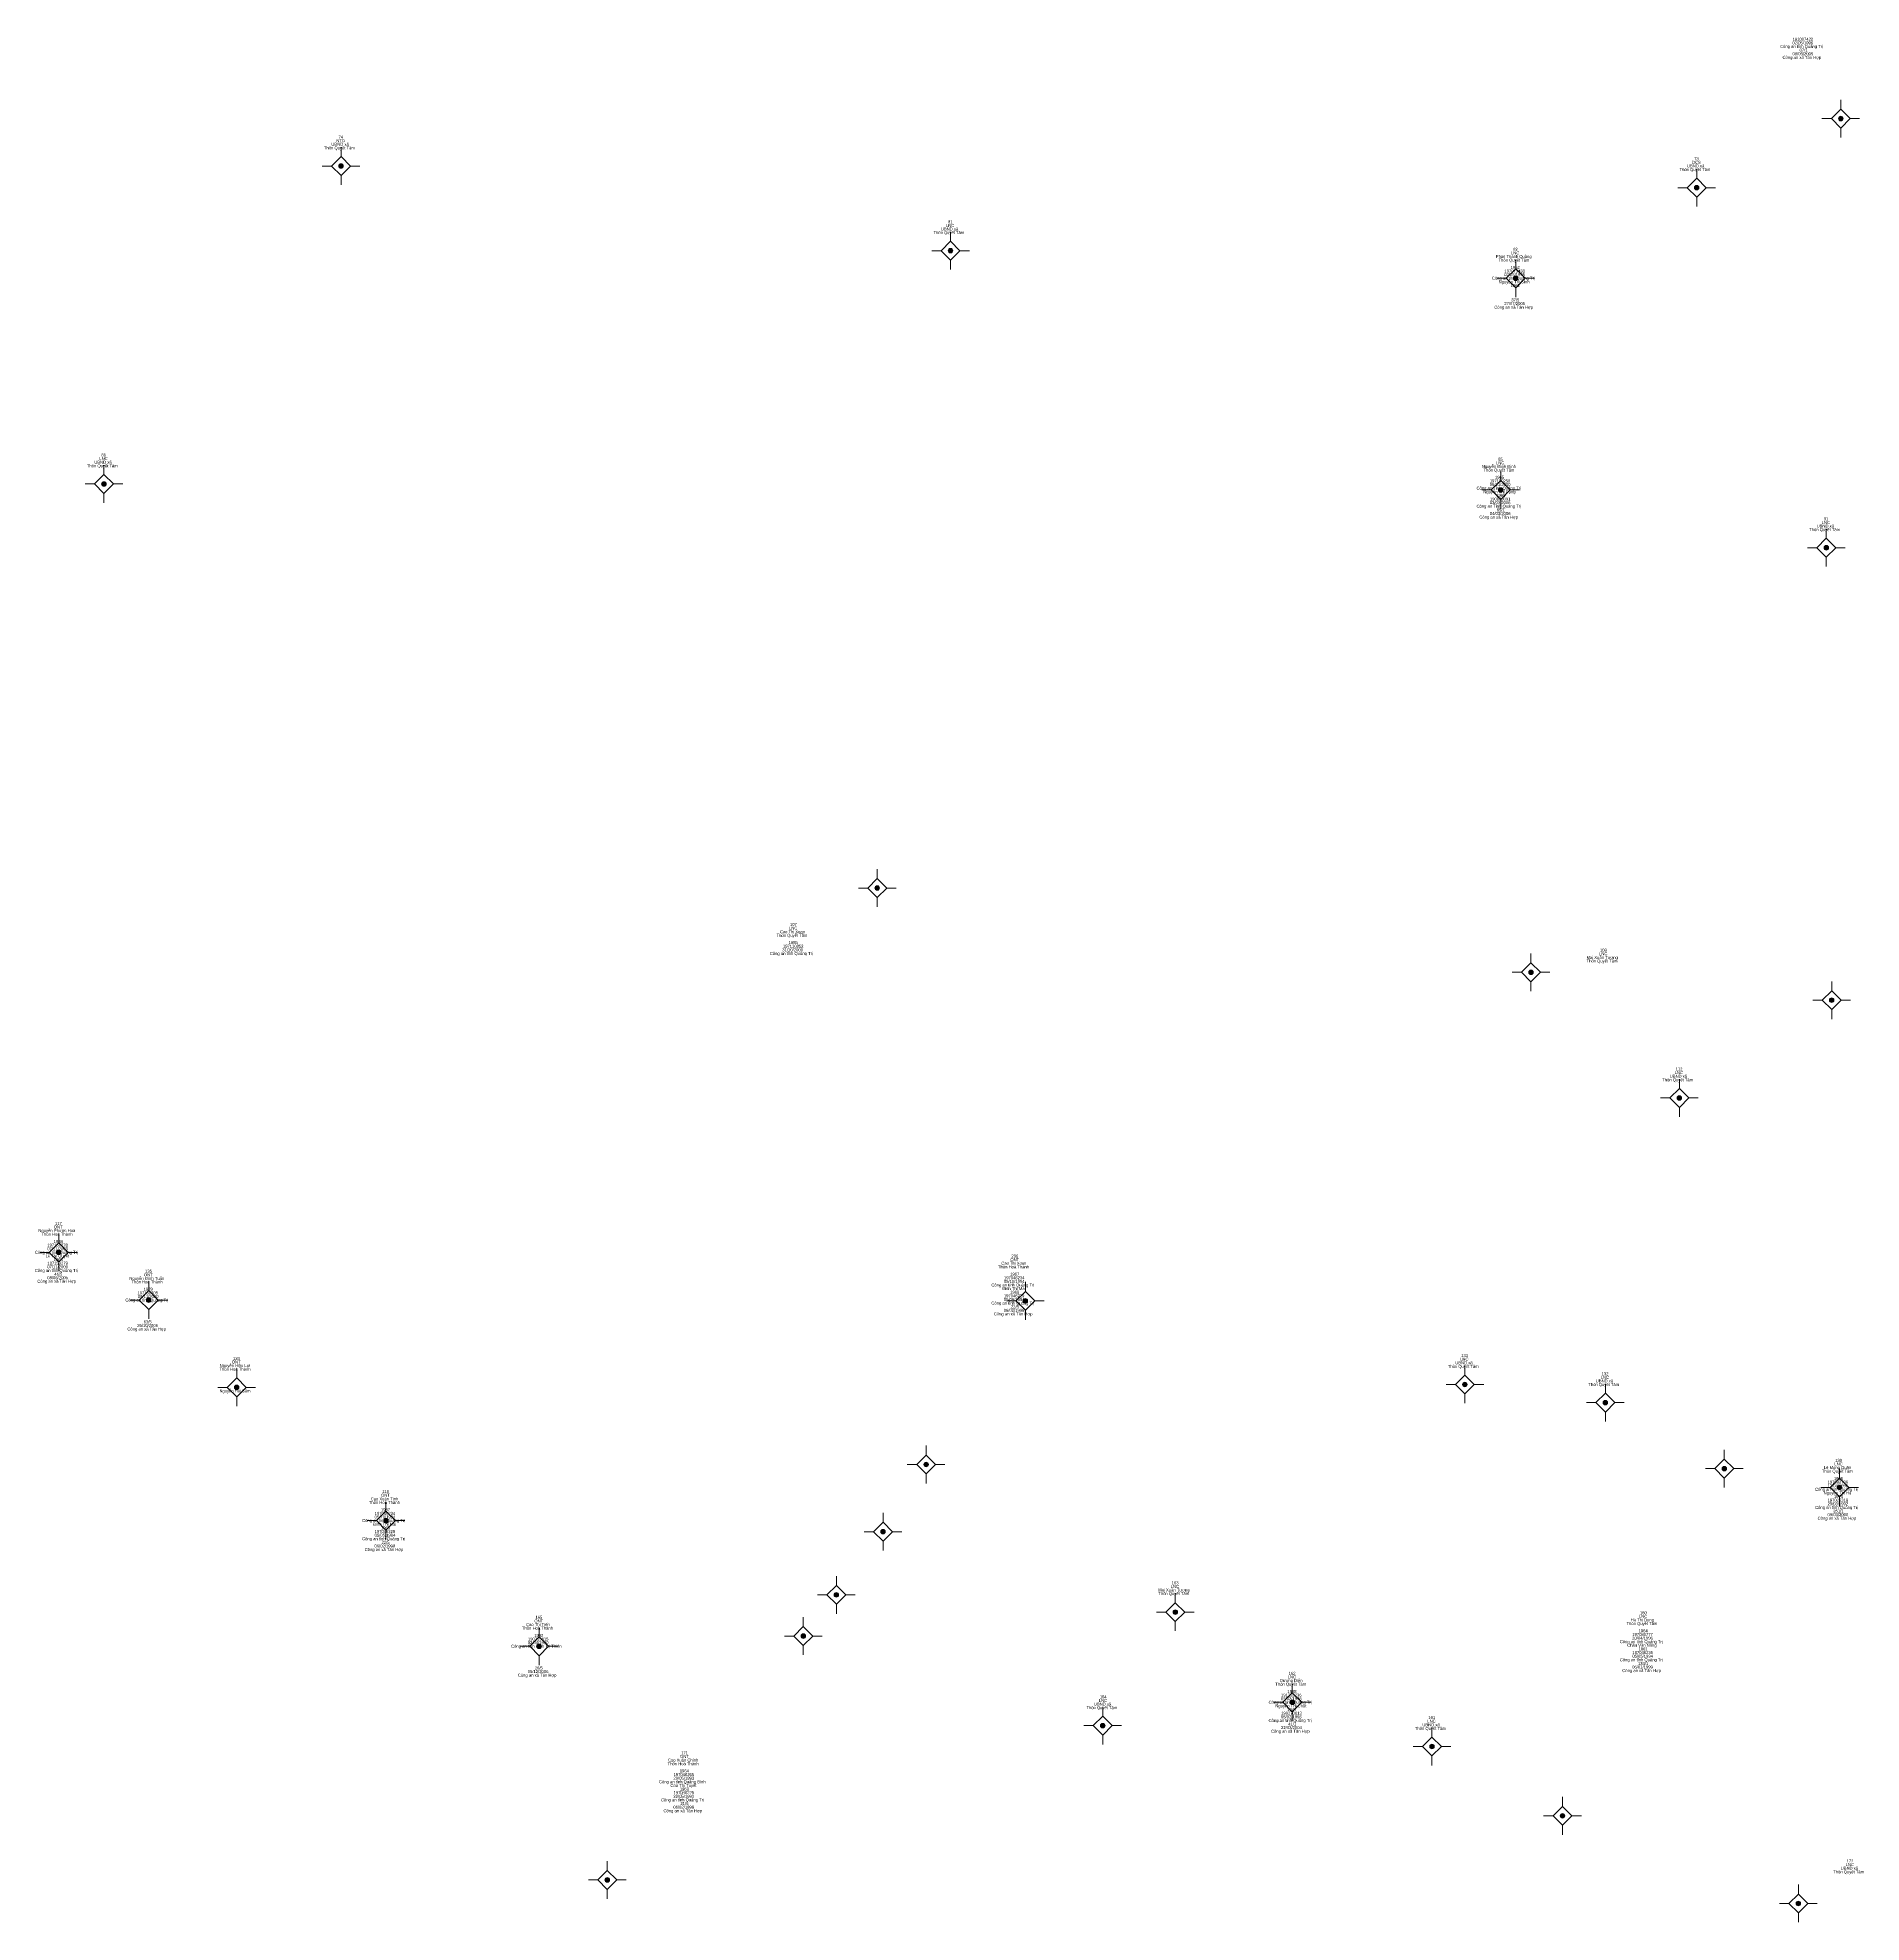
# Model space of a CAD drawing. Header units: metres. Extents: x 548344 to 551009, y 1840956 to 1844853.
# Drawn here: x 550502.1 to 550744, y 1841486.3 to 1841736.2 of the extents above; entities that cross this region are included whole.
import ezdxf
from ezdxf.enums import TextEntityAlignment as Align

# ---------------------------------------------------------------- set-up
doc = ezdxf.new("R2010")
doc.units = ezdxf.units.M
doc.header["$LTSCALE"] = 0.16
doc.layers.add('11', color=7, linetype='Continuous', lineweight=13)
doc.layers.add('15', color=7, linetype='Continuous')

msp = doc.modelspace()

# ---------------------------------------------------------------- hatches: boundary and pattern name
at = {"layer": '11'}
for points in [[(550741.5995, 1841725.45, 1), (550740.9995, 1841725.45, 1)], [(550542.6795, 1841719.16, 1), (550542.0795, 1841719.16, 1)], [(550722.4895, 1841716.29, 1), (550721.8895, 1841716.29, 1)], [(550623.5195, 1841707.93, 1), (550622.9195, 1841707.93, 1)], [(550698.4795, 1841704.28, 1), (550697.8795, 1841704.28, 1)], [(550511.2295, 1841677.01, 1), (550510.6295, 1841677.01, 1)], [(550696.4895, 1841676.21, 1), (550695.8895, 1841676.21, 1)], [(550739.6795, 1841668.55, 1), (550739.0795, 1841668.55, 1)], [(550613.7995, 1841623.43, 1), (550613.1995, 1841623.43, 1)], [(550700.5095, 1841612.26, 1), (550699.9095, 1841612.26, 1)], [(550740.3995, 1841608.56, 1), (550739.7995, 1841608.56, 1)], [(550720.1895, 1841595.6, 1), (550719.5895, 1841595.6, 1)], [(550505.2295, 1841575.13, 1), (550504.6295, 1841575.13, 1)], [(550517.1695, 1841568.8, 1), (550516.5695, 1841568.8, 1)], [(550633.4495, 1841568.7, 1), (550632.8495, 1841568.7, 1)], [(550528.8395, 1841557.23, 1), (550528.2395, 1841557.23, 1)], [(550691.7395, 1841557.61, 1), (550691.1395, 1841557.61, 1)], [(550710.3795, 1841555.2, 1), (550709.7795, 1841555.2, 1)], [(550620.2795, 1841547, 1), (550619.6795, 1841547, 1)], [(550726.1495, 1841546.45, 1), (550725.5495, 1841546.45, 1)], [(550741.4395, 1841543.95, 1), (550740.8395, 1841543.95, 1)], [(550548.6395, 1841539.56, 1), (550548.0395, 1841539.56, 1)], [(550614.5695, 1841538.09, 1), (550613.9695, 1841538.09, 1)], [(550608.3795, 1841529.71, 1), (550607.7795, 1841529.71, 1)], [(550653.3295, 1841527.43, 1), (550652.7295, 1841527.43, 1)], [(550603.9895, 1841524.25, 1), (550603.3895, 1841524.25, 1)], [(550568.9595, 1841522.9, 1), (550568.3595, 1841522.9, 1)], [(550668.8495, 1841515.47, 1), (550668.2495, 1841515.47, 1)], [(550643.7095, 1841512.38, 1), (550643.1095, 1841512.38, 1)], [(550687.3795, 1841509.61, 1), (550686.7795, 1841509.61, 1)], [(550704.6895, 1841500.42, 1), (550704.0895, 1841500.42, 1)], [(550577.9895, 1841491.92, 1), (550577.3895, 1841491.92, 1)], [(550735.9795, 1841488.8, 1), (550735.3795, 1841488.8, 1)]]:
    msp.add_hatch(color=256, dxfattribs=at).paths.add_polyline_path(points)

# ---------------------------------------------------------------- linework, layer by layer
for p, q in [((550741.3, 1841727.95), (550741.3, 1841726.7)), ((550740.05, 1841725.45), (550738.8, 1841725.45)), ((550741.3, 1841724.2), (550741.3, 1841722.95)), ((550743.8, 1841725.45), (550742.55, 1841725.45)), ((550542.38, 1841721.66), (550542.38, 1841720.41)), ((550541.13, 1841719.16), (550539.88, 1841719.16)), ((550544.88, 1841719.16), (550543.63, 1841719.16)), ((550722.19, 1841718.79), (550722.19, 1841717.54)), ((550542.38, 1841717.91), (550542.38, 1841716.66)), ((550720.94, 1841716.29), (550719.69, 1841716.29)), ((550724.69, 1841716.29), (550723.44, 1841716.29)), ((550722.19, 1841715.04), (550722.19, 1841713.79)), ((550623.22, 1841710.43), (550623.22, 1841709.18)), ((550621.97, 1841707.93), (550620.72, 1841707.93)), ((550623.22, 1841706.68), (550623.22, 1841705.43)), ((550625.72, 1841707.93), (550624.47, 1841707.93)), ((550698.18, 1841706.78), (550698.18, 1841705.53)), ((550696.93, 1841704.28), (550695.68, 1841704.28)), ((550700.68, 1841704.28), (550699.43, 1841704.28)), ((550698.18, 1841703.03), (550698.18, 1841701.78)), ((550510.93, 1841679.51), (550510.93, 1841678.26)), ((550696.19, 1841678.71), (550696.19, 1841677.46)), ((550509.68, 1841677.01), (550508.43, 1841677.01)), ((550513.43, 1841677.01), (550512.18, 1841677.01)), ((550694.94, 1841676.21), (550693.69, 1841676.21)), ((550698.69, 1841676.21), (550697.44, 1841676.21)), ((550510.93, 1841675.76), (550510.93, 1841674.51)), ((550696.19, 1841674.96), (550696.19, 1841673.71)), ((550739.38, 1841671.05), (550739.38, 1841669.8)), ((550738.13, 1841668.55), (550736.88, 1841668.55)), ((550741.88, 1841668.55), (550740.63, 1841668.55)), ((550739.38, 1841667.3), (550739.38, 1841666.05)), ((550613.5, 1841625.93), (550613.5, 1841624.68)), ((550612.25, 1841623.43), (550611, 1841623.43)), ((550616, 1841623.43), (550614.75, 1841623.43)), ((550613.5, 1841622.18), (550613.5, 1841620.93)), ((550700.21, 1841614.76), (550700.21, 1841613.51)), ((550698.96, 1841612.26), (550697.71, 1841612.26)), ((550700.21, 1841611.01), (550700.21, 1841609.76)), ((550702.71, 1841612.26), (550701.46, 1841612.26)), ((550740.1, 1841611.06), (550740.1, 1841609.81)), ((550738.85, 1841608.56), (550737.6, 1841608.56)), ((550742.6, 1841608.56), (550741.35, 1841608.56)), ((550740.1, 1841607.31), (550740.1, 1841606.06)), ((550719.89, 1841598.1), (550719.89, 1841596.85)), ((550718.64, 1841595.6), (550717.39, 1841595.6)), ((550719.89, 1841594.35), (550719.89, 1841593.1)), ((550722.39, 1841595.6), (550721.14, 1841595.6)), ((550504.93, 1841577.63), (550504.93, 1841576.38)), ((550503.68, 1841575.13), (550502.43, 1841575.13)), ((550504.93, 1841573.88), (550504.93, 1841572.63)), ((550507.43, 1841575.13), (550506.18, 1841575.13)), ((550516.87, 1841571.3), (550516.87, 1841570.05)), ((550633.15, 1841571.2), (550633.15, 1841569.95)), ((550515.62, 1841568.8), (550514.37, 1841568.8)), ((550519.37, 1841568.8), (550518.12, 1841568.8)), ((550631.9, 1841568.7), (550630.65, 1841568.7)), ((550635.65, 1841568.7), (550634.4, 1841568.7)), ((550516.87, 1841567.55), (550516.87, 1841566.3)), ((550633.15, 1841567.45), (550633.15, 1841566.2)), ((550528.54, 1841559.73), (550528.54, 1841558.48)), ((550691.44, 1841560.11), (550691.44, 1841558.86)), ((550527.29, 1841557.23), (550526.04, 1841557.23)), ((550528.54, 1841555.98), (550528.54, 1841554.73)), ((550531.04, 1841557.23), (550529.79, 1841557.23)), ((550690.19, 1841557.61), (550688.94, 1841557.61)), ((550691.44, 1841556.36), (550691.44, 1841555.11)), ((550693.94, 1841557.61), (550692.69, 1841557.61)), ((550710.08, 1841557.7), (550710.08, 1841556.45)), ((550708.83, 1841555.2), (550707.58, 1841555.2)), ((550710.08, 1841553.95), (550710.08, 1841552.7)), ((550712.58, 1841555.2), (550711.33, 1841555.2)), ((550619.98, 1841549.5), (550619.98, 1841548.25)), ((550725.85, 1841548.95), (550725.85, 1841547.7)), ((550618.73, 1841547), (550617.48, 1841547)), ((550622.48, 1841547), (550621.23, 1841547)), ((550724.6, 1841546.45), (550723.35, 1841546.45)), ((550728.35, 1841546.45), (550727.1, 1841546.45)), ((550741.14, 1841546.45), (550741.14, 1841545.2)), ((550619.98, 1841545.75), (550619.98, 1841544.5)), ((550725.85, 1841545.2), (550725.85, 1841543.95)), ((550739.89, 1841543.95), (550738.64, 1841543.95)), ((550743.64, 1841543.95), (550742.39, 1841543.95)), ((550548.34, 1841542.06), (550548.34, 1841540.81)), ((550741.14, 1841542.7), (550741.14, 1841541.45)), ((550547.09, 1841539.56), (550545.84, 1841539.56)), ((550550.84, 1841539.56), (550549.59, 1841539.56)), ((550614.27, 1841540.59), (550614.27, 1841539.34)), ((550548.34, 1841538.31), (550548.34, 1841537.06)), ((550613.02, 1841538.09), (550611.77, 1841538.09)), ((550614.27, 1841536.84), (550614.27, 1841535.59)), ((550616.77, 1841538.09), (550615.52, 1841538.09)), ((550608.08, 1841532.21), (550608.08, 1841530.96)), ((550606.83, 1841529.71), (550605.58, 1841529.71)), ((550608.08, 1841528.46), (550608.08, 1841527.21)), ((550610.58, 1841529.71), (550609.33, 1841529.71)), ((550653.03, 1841529.93), (550653.03, 1841528.68)), ((550603.69, 1841526.75), (550603.69, 1841525.5)), ((550651.78, 1841527.43), (550650.53, 1841527.43)), ((550653.03, 1841526.18), (550653.03, 1841524.93)), ((550655.53, 1841527.43), (550654.28, 1841527.43)), ((550568.66, 1841525.4), (550568.66, 1841524.15)), ((550602.44, 1841524.25), (550601.19, 1841524.25)), ((550606.19, 1841524.25), (550604.94, 1841524.25)), ((550567.41, 1841522.9), (550566.16, 1841522.9)), ((550568.66, 1841521.65), (550568.66, 1841520.4)), ((550571.16, 1841522.9), (550569.91, 1841522.9)), ((550603.69, 1841523), (550603.69, 1841521.75)), ((550668.55, 1841517.97), (550668.55, 1841516.72)), ((550643.41, 1841514.88), (550643.41, 1841513.63)), ((550667.3, 1841515.47), (550666.05, 1841515.47)), ((550668.55, 1841514.22), (550668.55, 1841512.97)), ((550671.05, 1841515.47), (550669.8, 1841515.47)), ((550642.16, 1841512.38), (550640.91, 1841512.38)), ((550643.41, 1841511.13), (550643.41, 1841509.88)), ((550645.91, 1841512.38), (550644.66, 1841512.38)), ((550687.08, 1841512.11), (550687.08, 1841510.86)), ((550685.83, 1841509.61), (550684.58, 1841509.61)), ((550689.58, 1841509.61), (550688.33, 1841509.61)), ((550687.08, 1841508.36), (550687.08, 1841507.11)), ((550704.39, 1841502.92), (550704.39, 1841501.67)), ((550703.14, 1841500.42), (550701.89, 1841500.42)), ((550704.39, 1841499.17), (550704.39, 1841497.92)), ((550706.89, 1841500.42), (550705.64, 1841500.42)), ((550577.69, 1841494.42), (550577.69, 1841493.17)), ((550576.44, 1841491.92), (550575.19, 1841491.92)), ((550580.19, 1841491.92), (550578.94, 1841491.92)), ((550735.68, 1841491.3), (550735.68, 1841490.05)), ((550577.69, 1841490.67), (550577.69, 1841489.42)), ((550734.43, 1841488.8), (550733.18, 1841488.8)), ((550738.18, 1841488.8), (550736.93, 1841488.8)), ((550735.68, 1841487.55), (550735.68, 1841486.3))]:
    msp.add_line(p, q, dxfattribs=at)
for points in [[(550741.3, 1841726.7), (550740.05, 1841725.45), (550741.3, 1841724.2), (550742.55, 1841725.45)], [(550542.38, 1841720.41), (550541.13, 1841719.16), (550542.38, 1841717.91), (550543.63, 1841719.16)], [(550722.19, 1841717.54), (550720.94, 1841716.29), (550722.19, 1841715.04), (550723.44, 1841716.29)], [(550623.22, 1841709.18), (550621.97, 1841707.93), (550623.22, 1841706.68), (550624.47, 1841707.93)], [(550698.18, 1841705.53), (550696.93, 1841704.28), (550698.18, 1841703.03), (550699.43, 1841704.28)], [(550510.93, 1841678.26), (550509.68, 1841677.01), (550510.93, 1841675.76), (550512.18, 1841677.01)], [(550696.19, 1841677.46), (550694.94, 1841676.21), (550696.19, 1841674.96), (550697.44, 1841676.21)], [(550739.38, 1841669.8), (550738.13, 1841668.55), (550739.38, 1841667.3), (550740.63, 1841668.55)], [(550613.5, 1841624.68), (550612.25, 1841623.43), (550613.5, 1841622.18), (550614.75, 1841623.43)], [(550700.21, 1841613.51), (550698.96, 1841612.26), (550700.21, 1841611.01), (550701.46, 1841612.26)], [(550740.1, 1841609.81), (550738.85, 1841608.56), (550740.1, 1841607.31), (550741.35, 1841608.56)], [(550719.89, 1841596.85), (550718.64, 1841595.6), (550719.89, 1841594.35), (550721.14, 1841595.6)], [(550504.93, 1841576.38), (550503.68, 1841575.13), (550504.93, 1841573.88), (550506.18, 1841575.13)], [(550516.87, 1841570.05), (550515.62, 1841568.8), (550516.87, 1841567.55), (550518.12, 1841568.8)], [(550633.15, 1841569.95), (550631.9, 1841568.7), (550633.15, 1841567.45), (550634.4, 1841568.7)], [(550528.54, 1841558.48), (550527.29, 1841557.23), (550528.54, 1841555.98), (550529.79, 1841557.23)], [(550691.44, 1841558.86), (550690.19, 1841557.61), (550691.44, 1841556.36), (550692.69, 1841557.61)], [(550710.08, 1841556.45), (550708.83, 1841555.2), (550710.08, 1841553.95), (550711.33, 1841555.2)], [(550619.98, 1841548.25), (550618.73, 1841547), (550619.98, 1841545.75), (550621.23, 1841547)], [(550725.85, 1841547.7), (550724.6, 1841546.45), (550725.85, 1841545.2), (550727.1, 1841546.45)], [(550741.14, 1841545.2), (550739.89, 1841543.95), (550741.14, 1841542.7), (550742.39, 1841543.95)], [(550548.34, 1841540.81), (550547.09, 1841539.56), (550548.34, 1841538.31), (550549.59, 1841539.56)], [(550614.27, 1841539.34), (550613.02, 1841538.09), (550614.27, 1841536.84), (550615.52, 1841538.09)], [(550608.08, 1841530.96), (550606.83, 1841529.71), (550608.08, 1841528.46), (550609.33, 1841529.71)], [(550653.03, 1841528.68), (550651.78, 1841527.43), (550653.03, 1841526.18), (550654.28, 1841527.43)], [(550568.66, 1841524.15), (550567.41, 1841522.9), (550568.66, 1841521.65), (550569.91, 1841522.9)], [(550603.69, 1841525.5), (550602.44, 1841524.25), (550603.69, 1841523), (550604.94, 1841524.25)], [(550668.55, 1841516.72), (550667.3, 1841515.47), (550668.55, 1841514.22), (550669.8, 1841515.47)], [(550643.41, 1841513.63), (550642.16, 1841512.38), (550643.41, 1841511.13), (550644.66, 1841512.38)], [(550687.08, 1841510.86), (550685.83, 1841509.61), (550687.08, 1841508.36), (550688.33, 1841509.61)], [(550704.39, 1841501.67), (550703.14, 1841500.42), (550704.39, 1841499.17), (550705.64, 1841500.42)], [(550577.69, 1841493.17), (550576.44, 1841491.92), (550577.69, 1841490.67), (550578.94, 1841491.92)], [(550735.68, 1841490.05), (550734.43, 1841488.8), (550735.68, 1841487.55), (550736.93, 1841488.8)]]:
    msp.add_lwpolyline(points, close=True, dxfattribs=at)
for centre in [(550741.2995, 1841725.45), (550542.3795, 1841719.16), (550722.1895, 1841716.29), (550623.2195, 1841707.93), (550698.1795, 1841704.28), (550510.9295, 1841677.01), (550696.1895, 1841676.21), (550739.3795, 1841668.55), (550613.4995, 1841623.43), (550700.2095, 1841612.26), (550740.0995, 1841608.56), (550719.8895, 1841595.6), (550504.9295, 1841575.13), (550516.8695, 1841568.8), (550633.1495, 1841568.7), (550528.5395, 1841557.23), (550691.4395, 1841557.61), (550710.0795, 1841555.2), (550619.9795, 1841547), (550725.8495, 1841546.45), (550741.1395, 1841543.95), (550548.3395, 1841539.56), (550614.2695, 1841538.09), (550608.0795, 1841529.71), (550653.0295, 1841527.43), (550603.6895, 1841524.25), (550568.6595, 1841522.9), (550668.5495, 1841515.47), (550643.4095, 1841512.38), (550687.0795, 1841509.61), (550704.3895, 1841500.42), (550577.6895, 1841491.92), (550735.6795, 1841488.8)]:
    msp.add_circle(centre, 0.3, dxfattribs=at)

# ---------------------------------------------------------------- texts
at = {"layer": '15'}
for s, width, p in [('191007422', 0.85, (550736.27, 1841735.77)), ('Công an tỉnh Quảng Trị', 0.9, (550736.1, 1841734.81)), ('Công an xã Tân Hợp', 0.9, (550736.14, 1841733.37)), ('02/05/1996', 0.9, (550736.26, 1841735.29)), ('08/05/2005', 0.9, (550736.27, 1841733.85)), ('07/1', 0.85, (550736.365, 1841734.33)), ('Thôn Quyết Tâm', 0.85, (550542.16, 1841721.36)), ('UBND xã', 0.95, (550542.255, 1841721.84)), ('NTD', 0.95, (550542.315, 1841722.32)), ('74', 0.85, (550542.35, 1841722.8)), ('Thôn Quyết Tâm', 0.85, (550721.97, 1841718.49)), ('UBND xã', 0.95, (550722.065, 1841718.97)), ('DCS', 0.85, (550722.135, 1841719.45)), ('73', 0.8, (550722.155, 1841719.93)), ('UBND xã', 0.95, (550623.095, 1841710.61)), ('LNC', 0.95, (550623.15, 1841711.09)), ('81', 0.75, (550623.19, 1841711.57)), ('Thôn Quyết Tâm', 0.85, (550623, 1841710.13)), ('82', 0.8, (550698.15, 1841707.92)), ('Phan Thanh Quảng', 0.85, (550697.92, 1841706.96)), ('Thôn Quyết Tâm', 0.85, (550697.96, 1841706.48)), ('LNC', 0.95, (550698.11, 1841707.44)), ('1962', 0.85, (550698.125, 1841705.52)), ('Công an tỉnh Quảng Trị', 0.9, (550697.87, 1841704.08)), ('Nguyễn Thị Sính', 0.9, (550697.97, 1841703.6)), ('02/05/1996', 0.9, (550698.03, 1841704.56)), ('197073433', 0.85, (550698.045, 1841705.04)), ('1962', 0.85, (550698.125, 1841703.12)), ('27/07/2005', 0.9, (550698.04, 1841700.72)), ('37/5', 0.85, (550698.13, 1841701.2)), ('Công an xã Tân Hợp', 0.9, (550697.91, 1841700.24)), ('86', 0.85, (550510.895, 1841680.65)), ('Thôn Quyết Tâm', 0.85, (550510.71, 1841679.21)), ('UBND xã', 0.95, (550510.805, 1841679.69)), ('LNC', 0.95, (550510.86, 1841680.17)), ('Nguyễn Đình Định', 0.95, (550695.95, 1841679.13)), ('Thôn Quyết Tâm', 0.85, (550695.97, 1841678.65)), ('LNC', 0.95, (550696.12, 1841679.61)), ('85', 0.8, (550696.155, 1841680.09)), (' Công an Tỉnh Quảng Trị', 0.9, (550695.86, 1841676.25)), (' Nguyễn Thị Dụng', 0.9, (550695.945, 1841675.77)), (' 06/11/2000', 0.9, (550696.04, 1841676.73)), (' 197150258', 0.85, (550696.035, 1841677.21)), ('1965 ', 0.85, (550696.115, 1841677.69)), (' Công an Tỉnh Quảng Trị', 0.9, (550695.86, 1841673.85)), (' 04/03/2006', 0.9, (550696.045, 1841672.89)), (' 13/03/2006', 0.9, (550696.045, 1841674.33)), (' 190889091', 0.85, (550696.045, 1841674.81)), (' 1965', 0.85, (550696.125, 1841675.29)), (' 85/1', 0.85, (550696.13, 1841673.37)), ('Công an xã Tân Hợp', 0.9, (550695.92, 1841672.41)), ('Thôn Quyết Tâm', 0.85, (550739.16, 1841670.75)), ('UBND xã', 0.95, (550739.255, 1841671.23)), ('LNC', 0.95, (550739.31, 1841671.71)), ('91', 0.75, (550739.35, 1841672.19)), ('LNC', 0.95, (550602.35, 1841617.92)), ('107', 0.9, (550602.375, 1841618.4)), ('Thôn Quyết Tâm', 0.85, (550602.2, 1841616.96)), ('Cao Thị Xoan', 0.85, (550602.245, 1841617.44)), (' 197130852', 0.85, (550602.275, 1841615.52)), ('1985', 0.85, (550602.35, 1841616)), ('Công an tỉnh Quảng Trị', 0.9, (550602.11, 1841614.56)), ('31/10/2000', 0.9, (550602.275, 1841615.04)), ('Mai Xuân Tương', 0.9, (550709.65, 1841614.04)), ('Thôn Quyết Tâm', 0.85, (550709.64, 1841613.56)), ('LNC', 0.95, (550709.79, 1841614.52)), ('108', 0.85, (550709.805, 1841615)), ('UBND xã', 0.95, (550719.765, 1841598.28)), ('LNC', 0.95, (550719.82, 1841598.76)), ('112', 0.85, (550719.845, 1841599.24)), ('Thôn Quyết Tâm', 0.85, (550719.67, 1841597.8)), ('ONT', 0.95, (550504.87, 1841578.29)), ('117', 0.9, (550504.885, 1841578.77)), ('Nguyễn Phước Hoá', 0.9, (550504.685, 1841577.81)), ('Thôn Hoà Thành', 0.9, (550504.71, 1841577.33)), ('197150278', 0.85, (550504.78, 1841575.89)), ('1968', 0.85, (550504.865, 1841576.37)), ('Công an tỉnh Quảng Trị', 0.9, (550504.62, 1841574.93)), ('Lê Thị Quyết', 0.9, (550504.755, 1841574.45)), ('07/11/2000', 0.9, (550504.785, 1841575.41)), ('07/11/2000', 0.9, (550504.785, 1841573.01)), ('197150279', 0.85, (550504.785, 1841573.49)), ('1964', 0.85, (550504.865, 1841573.97)), ('Thôn Hoà Thành', 0.9, (550631.58, 1841573)), ('Cao Thị Xoan', 0.85, (550631.625, 1841573.48)), ('ONT', 0.95, (550631.74, 1841573.96)), ('296', 0.85, (550631.75, 1841574.44)), ('Công an tỉnh Quảng Trị', 0.9, (550504.62, 1841572.53)), ('Công an xã Tân Hợp', 0.9, (550504.66, 1841571.09)), ('08/06/2005', 0.9, (550504.79, 1841571.57)), ('46/5', 0.85, (550504.88, 1841572.05)), ('Nguyễn Đình Tuấn', 0.9, (550516.62, 1841571.48)), ('Thôn Hoà Thành', 0.9, (550516.65, 1841571)), ('ONT', 0.95, (550516.81, 1841571.96)), ('135', 0.85, (550516.83, 1841572.44)), ('Công an tỉnh Quảng Trị', 0.9, (550631.49, 1841570.6)), ('05/10/1994', 0.9, (550631.665, 1841571.08)), ('197046234', 0.85, (550631.67, 1841571.56)), ('1967', 0.85, (550631.735, 1841572.04)), (' Công an tỉnh Quảng Trị', 0.9, (550516.555, 1841568.6)), (' 08/11/2000', 0.9, (550516.72, 1841569.08)), ('197150305', 0.85, (550516.735, 1841569.56)), ('1979', 0.85, (550516.8, 1841570.04)), ('Công an tỉnh Quảng Trị', 0.9, (550631.49, 1841568.2)), ('05/05/1994', 0.9, (550631.665, 1841568.68)), ('197046229', 0.85, (550631.655, 1841569.16)), ('1968', 0.85, (550631.735, 1841569.64)), ('63/5 ', 0.85, (550516.805, 1841565.72)), ('Công an xã Tân Hợp', 0.9, (550631.53, 1841566.76)), ('06/02/1998', 0.9, (550631.645, 1841567.24)), ('22/5', 0.85, (550631.75, 1841567.72)), ('Công an xã Tân Hợp', 0.9, (550516.6, 1841564.76)), ('26/10/2006', 0.9, (550516.72, 1841565.24)), ('134', 0.85, (550528.505, 1841560.87)), ('LNC', 0.95, (550691.37, 1841560.77)), ('133', 0.85, (550691.4, 1841561.25)), ('Thôn Hoà Thành', 0.9, (550528.32, 1841559.43)), ('Nguyễn Hữu Lợi', 0.9, (550528.32, 1841559.91)), ('ONT', 0.95, (550528.48, 1841560.39)), ('Thôn Quyết Tâm', 0.85, (550691.22, 1841559.81)), ('UBND xã', 0.95, (550691.315, 1841560.29)), ('LNC', 0.95, (550710.01, 1841558.36)), ('132', 0.85, (550710.035, 1841558.84)), ('Nguyễn Hải Sâm', 0.85, (550528.315, 1841556.55)), ('Thôn Quyết Tâm', 0.85, (550709.86, 1841557.4)), ('UBND xã', 0.95, (550709.955, 1841557.88)), ('Thôn Quyết Tâm', 0.85, (550740.84, 1841545.91)), ('Lê Mọng Quân', 0.9, (550740.865, 1841546.39)), ('LNC', 0.95, (550740.99, 1841546.87)), ('139', 0.85, (550741.01, 1841547.35)), ('118', 0.85, (550548.285, 1841543.2)), ('Công an tỉnh Quảng Trị', 0.9, (550740.75, 1841543.51)), ('Nguyễn Thị Hà', 0.9, (550740.865, 1841543.03)), ('12/04/1996', 0.9, (550740.91, 1841543.99)), ('197082706', 0.85, (550740.915, 1841544.47)), ('1969', 0.85, (550740.99, 1841544.95)), ('Thôn Hoà Thành', 0.9, (550548.12, 1841541.76)), ('Cao Xuân Tính', 0.85, (550548.15, 1841542.24)), ('ONT', 0.95, (550548.28, 1841542.72)), ('1967', 0.85, (550548.275, 1841540.8)), ('Công an tỉnh Quảng Trị', 0.9, (550740.75, 1841541.11)), ('29/03/1992', 0.85, (550740.915, 1841541.59)), ('197025318', 0.85, (550740.91, 1841542.07)), ('351/1', 0.85, (550740.985, 1841540.63)), ('1974', 0.85, (550740.995, 1841542.55)), ('Công an tỉnh Quảng Trị', 0.9, (550548.03, 1841539.36)), ('05/10/1994', 0.9, (550548.205, 1841539.84)), ('197046234', 0.85, (550548.21, 1841540.32)), ('1968', 0.85, (550548.275, 1841538.4)), ('Công an xã Tân Hợp', 0.9, (550740.79, 1841539.67)), ('09/03/2000', 0.9, (550740.915, 1841540.15)), ('Công an tỉnh Quảng Trị', 0.9, (550548.03, 1841536.96)), ('Công an xã Tân Hợp', 0.9, (550548.07, 1841535.52)), ('06/02/1998', 0.9, (550548.185, 1841536)), ('05/05/1994', 0.9, (550548.205, 1841537.44)), ('197046229', 0.85, (550548.195, 1841537.92)), ('22/5', 0.85, (550548.29, 1841536.48)), ('LNC', 0.95, (550652.98, 1841530.64)), ('163', 0.85, (550653.01, 1841531.12)), ('Mai Xuân Tương', 0.9, (550652.84, 1841530.16)), ('Thôn Quyết Tâm', 0.85, (550652.83, 1841529.68)), ('Cao Thị Tiến', 0.9, (550568.49, 1841525.58)), ('ONT', 0.95, (550568.6, 1841526.06)), ('165', 0.85, (550568.62, 1841526.54)), ('Thôn Quyết Tâm', 0.85, (550714.93, 1841525.71)), ('Hà Thị Dung', 0.9, (550714.98, 1841526.19)), ('LNC', 0.95, (550715.08, 1841526.67)), ('160', 0.85, (550715.105, 1841527.15)), ('Thôn Hoà Thành', 0.9, (550568.44, 1841525.1)), ('02/04/1980', 0.9, (550568.515, 1841523.18)), ('190719815', 0.85, (550568.525, 1841523.66)), ('1932', 0.85, (550568.605, 1841524.14)), ('Công an tỉnh Quảng Trị', 0.9, (550714.84, 1841523.31)), ('20/04/1996', 0.9, (550715, 1841523.79)), ('197080777', 0.85, (550715.01, 1841524.27)), ('1964', 0.85, (550715.085, 1841524.75)), ('Công an tỉnh Bình Trị Thiên', 0.9, (550568.295, 1841522.7)), ('Công an tỉnh Quảng Trị', 0.9, (550714.84, 1841520.91)), ('Châu Văn Nông', 0.9, (550714.93, 1841522.83)), ('05/05/1994', 0.9, (550715.015, 1841521.39)), ('197046235', 0.85, (550715.015, 1841521.87)), ('1961', 0.8, (550715.085, 1841522.35)), ('Công an xã Tân Hợp', 0.9, (550568.39, 1841518.86)), ('05/12/2006', 0.9, (550568.51, 1841519.34)), ('26/5', 0.85, (550568.61, 1841519.82)), ('Dương Diễn', 0.9, (550668.415, 1841518.15)), ('LNC', 0.95, (550668.5, 1841518.63)), ('162', 0.85, (550668.525, 1841519.11)), ('Công an xã Tân Hợp', 0.9, (550714.88, 1841519.47)), ('06/01/1999', 0.9, (550715, 1841519.95)), ('134/1', 0.85, (550715.075, 1841520.43)), ('LNC', 0.95, (550643.44, 1841515.52)), ('164', 0.85, (550643.475, 1841516)), ('Thôn Quyết Tâm', 0.85, (550668.35, 1841517.67)), ('05/02/1996', 0.9, (550668.42, 1841515.75)), ('191292236', 0.85, (550668.425, 1841516.23)), ('1938', 0.85, (550668.505, 1841516.71)), ('Thôn Quyết Tâm', 0.85, (550643.29, 1841514.56)), ('UBND xã', 0.95, (550643.385, 1841515.04)), ('Công an tỉnh Quảng Trị', 0.9, (550668.26, 1841515.27)), ('Nguyễn Thị Chút', 0.9, (550668.355, 1841514.79)), ('05/02/1996', 0.9, (550668.42, 1841513.35)), ('190270613', 0.85, (550668.435, 1841513.83)), ('1947', 0.85, (550668.505, 1841514.31)), ('161', 0.8, (550687.045, 1841513.25)), ('Công an tỉnh Quảng Trị', 0.9, (550668.26, 1841512.87)), ('Công an xã Tân Hợp', 0.9, (550668.3, 1841511.43)), ('22/03/2004', 0.9, (550668.435, 1841511.91)), ('41/1', 0.85, (550668.525, 1841512.39)), ('Thôn Quyết Tâm', 0.85, (550686.86, 1841511.81)), ('UBND xã', 0.95, (550686.955, 1841512.29)), ('LNC', 0.95, (550687.01, 1841512.77)), ('ONT', 0.95, (550587.92, 1841508.09)), ('171', 0.8, (550587.945, 1841508.57)), ('Thôn Hoà Thành', 0.9, (550587.76, 1841507.13)), ('Cao Xuân Chính', 0.85, (550587.76, 1841507.61)), ('197040265', 0.85, (550587.845, 1841505.69)), ('1964', 0.85, (550587.915, 1841506.17)), ('Công an tỉnh Quảng Bình', 0.9, (550587.65, 1841504.73)), ('Cao Thị Tuyết', 0.9, (550587.8, 1841504.25)), ('29/05/1993', 0.9, (550587.84, 1841505.21)), ('197040225', 0.85, (550587.845, 1841503.29)), ('1963', 0.85, (550587.92, 1841503.77)), ('Công an tỉnh Quảng Trị', 0.9, (550587.67, 1841502.33)), ('Công an xã Tân Hợp', 0.9, (550587.71, 1841500.89)), ('06/02/1998', 0.9, (550587.825, 1841501.37)), ('22/05/1993', 0.9, (550587.84, 1841502.81)), ('21/5', 0.85, (550587.93, 1841501.85)), ('UBND xã', 0.95, (550742.445, 1841493.27)), ('LNC', 0.95, (550742.5, 1841493.75)), ('172', 0.85, (550742.525, 1841494.23)), ('Thôn Quyết Tâm', 0.85, (550742.35, 1841492.79))]:
    msp.add_text(s, height=0.4, dxfattribs=dict(at, width=width)).set_placement(p, align=Align.CENTER)
for p in [(550631.625, 1841570.12), (550548.165, 1841538.88)]:
    msp.add_text('Đinh Thị Mai', height=0.4, dxfattribs=at).set_placement(p, align=Align.CENTER)

doc.saveas('drawing.dxf')
